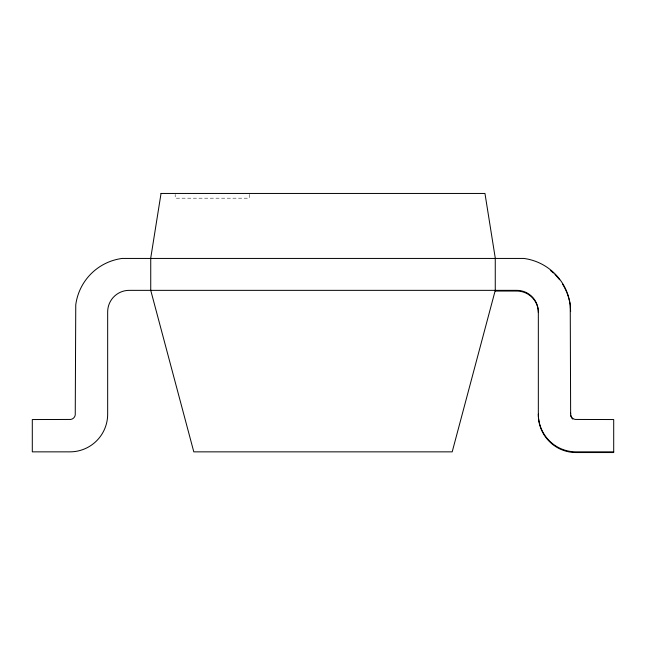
<?xml version="1.0" encoding="UTF-8"?>
<svg xmlns="http://www.w3.org/2000/svg" width="646" height="646" viewBox="0 0 646 646"><rect width="100%" height="100%" fill="white"/><g stroke="black" fill="none" stroke-linecap="round" stroke-linejoin="round"><path stroke-width="0.48" stroke-dasharray="3.23 2.42" d="M249.227 194.398L249.227 198.185L175.187 198.185L175.187 194.398"/><path stroke-width="0.97" d="M495.264 291.047L516.8 291.047A21.536 21.536 0 0 1 538.336 312.583M613.7 451.853L576.014 451.853A37.686 37.686 0 0 1 538.336 414.167M570.636 311.525L570.24 305.55A53.901 53.901 0 0 0 568.868 298.63M570.636 413.109L570.749 414.861A5.313 5.313 0 0 0 575.32 419.44L613.7 419.553L613.7 452.547L576.014 452.547A37.686 37.686 0 0 1 538.336 414.869L538.336 311.881A21.536 21.536 0 0 0 516.8 290.353L129.2 290.353A21.536 21.536 0 0 0 107.664 311.881L107.664 414.167A37.686 37.686 0 0 1 69.986 451.853L32.3 451.853L32.3 419.553L70.68 419.44A5.313 5.313 0 0 0 75.251 414.861L75.76 304.847A53.901 53.901 0 0 1 122.167 258.44L523.833 258.44A53.901 53.901 0 0 1 570.24 304.847L570.636 413.811M572.784 419.084A5.313 5.313 0 0 1 572.259 418.624M571.799 418.099A5.313 5.313 0 0 1 571.411 417.526M571.104 416.896A5.313 5.313 0 0 1 570.749 415.564M550.408 270.44A53.901 53.901 0 0 1 553.461 273.072M554.914 274.469A53.901 53.901 0 0 1 559.565 279.766M562.44 283.909A53.901 53.901 0 0 1 566.599 291.952M566.978 292.888A53.901 53.901 0 0 1 568.593 297.661M161.04 193.453L150.736 258.053L150.736 290.353L193.8 451.853L452.2 451.853L495.264 290.353L495.264 258.053L484.96 193.453L161.04 193.453"/></g></svg>
